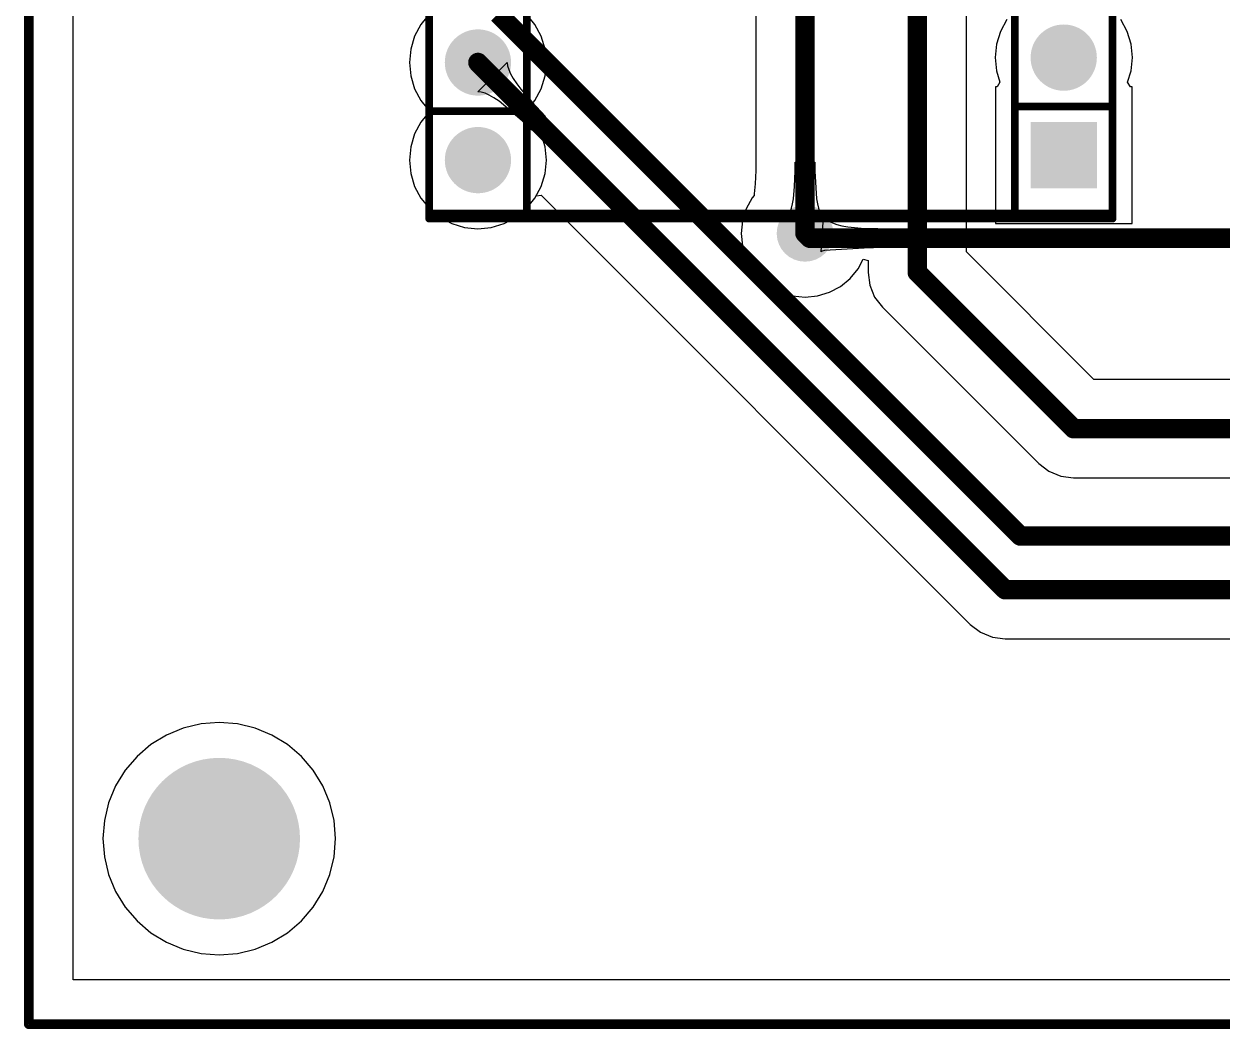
# Model space of a CAD drawing. Header units: millimetres. Extents: x 0 to 140, y 0 to 130.
# Drawn here: x -0.13 to 31.04, y -0.13 to 26.02 of the extents above; entities that cross this region are included whole.
import ezdxf

# ---------------------------------------------------------------- set-up
doc = ezdxf.new("R2010")
doc.units = ezdxf.units.MM
for name, color, linetype in [('BottomLayer', 5, 'Continuous'), ('BottomSolder', 6, 'Continuous'), ('KeepOutLayer', 6, 'Continuous'), ('MultiLayer', 9, 'Continuous'), ('PadHoleLayer', 156, 'Continuous'), ('TopLayer', 1, 'Continuous'), ('TopOverlay', 2, 'Continuous'), ('TopSolder', 216, 'Continuous'), ('ViaHoleLayer', 16, 'Continuous')]:
    doc.layers.add(name, color=color, linetype=linetype)

msp = doc.modelspace()

# ---------------------------------------------------------------- hatches: boundary and pattern name
at = {"layer": 'BottomLayer'}
h = msp.add_hatch(color=5, dxfattribs=at)
edge = h.paths.add_edge_path()
edge.add_arc((26.924, 25.146), 0.76, 0, 360)
h = msp.add_hatch(color=5, dxfattribs=at)
edge = h.paths.add_edge_path()
edge.add_arc((11.684, 25.019), 0.76, 0, 360)
h = msp.add_hatch(color=5, dxfattribs=at)
edge = h.paths.add_edge_path()
edge.add_arc((11.684, 22.479), 0.76, 0, 360)
msp.add_hatch(color=5, dxfattribs=at).paths.add_polyline_path([(26.164, 21.846), (26.164, 23.366), (27.684, 23.366), (27.684, 21.846)])
h = msp.add_hatch(color=5, dxfattribs=at)
edge = h.paths.add_edge_path()
edge.add_arc((20.193, 20.574), 0.635, 0, 360)
h = msp.add_hatch(color=5, dxfattribs=at)
edge = h.paths.add_edge_path()
edge.add_arc((4.953, 4.826), 2, 0, 360)
at = {"layer": 'BottomSolder'}
h = msp.add_hatch(color=6, dxfattribs=at)
edge = h.paths.add_edge_path()
edge.add_arc((11.684, 25.019), 0.862, 0, 360)
h = msp.add_hatch(color=6, dxfattribs=at)
edge = h.paths.add_edge_path()
edge.add_arc((26.924, 25.146), 0.862, 0, 360)
msp.add_hatch(color=6, dxfattribs=at).paths.add_polyline_path([(26.062, 21.744), (26.062, 23.468), (27.786, 23.468), (27.786, 21.744)])
h = msp.add_hatch(color=6, dxfattribs=at)
edge = h.paths.add_edge_path()
edge.add_arc((11.684, 22.479), 0.862, 0, 360)
h = msp.add_hatch(color=6, dxfattribs=at)
edge = h.paths.add_edge_path()
edge.add_arc((20.193, 20.574), 0.737, 0, 360)
h = msp.add_hatch(color=6, dxfattribs=at)
edge = h.paths.add_edge_path()
edge.add_arc((4.953, 4.826), 2.102, 0, 360)
at = {"layer": 'MultiLayer'}
h = msp.add_hatch(color=9, dxfattribs=at)
edge = h.paths.add_edge_path()
edge.add_arc((26.924, 25.146), 0.76, 0, 360)
h = msp.add_hatch(color=9, dxfattribs=at)
edge = h.paths.add_edge_path()
edge.add_arc((11.684, 25.019), 0.76, 0, 360)
h = msp.add_hatch(color=9, dxfattribs=at)
edge = h.paths.add_edge_path()
edge.add_arc((11.684, 22.479), 0.76, 0, 360)
msp.add_hatch(color=9, dxfattribs=at).paths.add_polyline_path([(26.164, 21.846), (26.164, 23.366), (27.684, 23.366), (27.684, 21.846)])
h = msp.add_hatch(color=9, dxfattribs=at)
edge = h.paths.add_edge_path()
edge.add_arc((4.953, 4.826), 2, 0, 360)
at = {"layer": 'PadHoleLayer'}
h = msp.add_hatch(color=156, dxfattribs=at)
edge = h.paths.add_edge_path()
edge.add_arc((26.924, 25.146), 0.51, 0, 360)
h = msp.add_hatch(color=156, dxfattribs=at)
edge = h.paths.add_edge_path()
edge.add_arc((11.684, 25.019), 0.51, 0, 360)
h = msp.add_hatch(color=156, dxfattribs=at)
edge = h.paths.add_edge_path()
edge.add_arc((26.924, 22.606), 0.51, 0, 360)
h = msp.add_hatch(color=156, dxfattribs=at)
edge = h.paths.add_edge_path()
edge.add_arc((11.684, 22.479), 0.51, 0, 360)
h = msp.add_hatch(color=156, dxfattribs=at)
edge = h.paths.add_edge_path()
edge.add_arc((4.953, 4.826), 1.5, 0, 360)
at = {"layer": 'TopLayer'}
h = msp.add_hatch(color=1, dxfattribs=at)
edge = h.paths.add_edge_path()
edge.add_arc((26.924, 25.146), 0.76, 0, 360)
h = msp.add_hatch(color=1, dxfattribs=at)
edge = h.paths.add_edge_path()
edge.add_arc((11.684, 25.019), 0.76, 0, 360)
h = msp.add_hatch(color=1, dxfattribs=at)
edge = h.paths.add_edge_path()
edge.add_arc((11.684, 22.479), 0.76, 0, 360)
msp.add_hatch(color=1, dxfattribs=at).paths.add_polyline_path([(26.164, 21.846), (26.164, 23.366), (27.684, 23.366), (27.684, 21.846)])
h = msp.add_hatch(color=1, dxfattribs=at)
edge = h.paths.add_edge_path()
edge.add_arc((20.193, 20.574), 0.635, 0, 360)
h = msp.add_hatch(color=1, dxfattribs=at)
edge = h.paths.add_edge_path()
edge.add_arc((4.953, 4.826), 2, 0, 360)
at = {"layer": 'TopSolder'}
h = msp.add_hatch(color=216, dxfattribs=at)
edge = h.paths.add_edge_path()
edge.add_arc((11.684, 25.019), 0.862, 0, 360)
h = msp.add_hatch(color=216, dxfattribs=at)
edge = h.paths.add_edge_path()
edge.add_arc((26.924, 25.146), 0.862, 0, 360)
msp.add_hatch(color=216, dxfattribs=at).paths.add_polyline_path([(26.062, 21.744), (26.062, 23.468), (27.786, 23.468), (27.786, 21.744)])
h = msp.add_hatch(color=216, dxfattribs=at)
edge = h.paths.add_edge_path()
edge.add_arc((11.684, 22.479), 0.862, 0, 360)
h = msp.add_hatch(color=216, dxfattribs=at)
edge = h.paths.add_edge_path()
edge.add_arc((20.193, 20.574), 0.737, 0, 360)
h = msp.add_hatch(color=216, dxfattribs=at)
edge = h.paths.add_edge_path()
edge.add_arc((4.953, 4.826), 2.102, 0, 360)
at = {"layer": 'ViaHoleLayer'}
h = msp.add_hatch(color=16, dxfattribs=at)
edge = h.paths.add_edge_path()
edge.add_arc((20.193, 20.574), 0.356, 0, 360)

# ---------------------------------------------------------------- linework, layer by layer
at = {"layer": 'BottomLayer'}
for p, q in [((1.153, 3.556), (1.153, 128.895)), ((18.912, 43.815), (18.912, 22.208)), ((24.395, 20.089), (24.395, 43.792)), ((10.349, 26.192), (10.2, 26.01)), ((13.168, 26.01), (13.019, 26.192)), ((10.2, 26.01), (10.035, 25.702)), ((13.333, 25.702), (13.168, 26.01)), ((25.44, 26.137), (25.275, 25.829)), ((28.573, 25.829), (28.408, 26.137)), ((10.035, 25.702), (9.934, 25.367)), ((13.434, 25.367), (13.333, 25.702)), ((25.275, 25.829), (25.174, 25.494)), ((28.674, 25.494), (28.573, 25.829)), ((9.934, 25.367), (9.899, 25.019)), ((13.469, 25.019), (13.434, 25.367)), ((25.174, 25.494), (25.139, 25.146)), ((28.709, 25.146), (28.674, 25.494)), ((9.899, 25.019), (9.934, 24.671)), ((13.434, 24.671), (13.469, 25.019)), ((25.139, 25.146), (25.174, 24.798)), ((28.674, 24.798), (28.709, 25.146)), ((9.934, 24.671), (10.035, 24.336)), ((13.333, 24.336), (13.434, 24.671)), ((25.174, 24.798), (25.261, 24.509)), ((28.587, 24.509), (28.674, 24.798)), ((10.035, 24.336), (10.2, 24.028)), ((13.168, 24.028), (13.333, 24.336)), ((25.19, 24.382), (25.148, 24.382)), ((25.148, 24.382), (25.148, 20.83)), ((25.261, 24.509), (25.19, 24.382)), ((28.658, 24.382), (28.587, 24.509)), ((28.7, 24.382), (28.658, 24.382)), ((28.7, 20.83), (28.7, 24.382)), ((10.2, 24.028), (10.349, 23.846)), ((13.019, 23.846), (13.168, 24.028)), ((10.349, 23.846), (10.416, 23.749)), ((10.416, 23.749), (10.349, 23.652)), ((12.952, 23.749), (13.019, 23.846)), ((13.019, 23.652), (12.952, 23.749)), ((10.2, 23.47), (10.035, 23.162)), ((10.349, 23.652), (10.2, 23.47)), ((13.168, 23.47), (13.019, 23.652)), ((13.333, 23.162), (13.168, 23.47)), ((10.035, 23.162), (9.934, 22.827)), ((13.434, 22.827), (13.333, 23.162)), ((9.934, 22.827), (9.899, 22.479)), ((13.469, 22.479), (13.434, 22.827)), ((9.899, 22.479), (9.934, 22.131)), ((13.434, 22.131), (13.469, 22.479)), ((9.934, 22.131), (10.035, 21.796)), ((13.333, 21.796), (13.434, 22.131)), ((18.912, 22.208), (18.899, 21.862)), ((19.921, 21.792), (19.937, 22.195)), ((19.937, 22.195), (19.939, 22.426)), ((19.939, 22.426), (20.447, 22.426)), ((20.447, 22.426), (20.449, 22.195)), ((20.449, 22.195), (20.496, 21.471)), ((18.899, 21.862), (18.874, 21.604)), ((10.035, 21.796), (10.2, 21.488)), ((13.168, 21.488), (13.333, 21.796)), ((18.866, 21.56), (18.814, 21.496)), ((18.874, 21.604), (18.866, 21.56)), ((19.89, 21.471), (19.921, 21.792)), ((10.2, 21.488), (10.422, 21.217)), ((10.422, 21.217), (10.693, 20.995)), ((12.675, 20.995), (12.946, 21.217)), ((12.946, 21.217), (13.168, 21.488)), ((18.66, 21.209), (18.566, 20.898)), ((18.814, 21.496), (18.66, 21.209)), ((19.814, 21.141), (19.843, 21.231)), ((19.843, 21.231), (19.869, 21.341)), ((19.869, 21.341), (19.89, 21.471)), ((20.496, 21.471), (20.517, 21.341)), ((20.517, 21.341), (20.543, 21.231)), ((20.543, 21.231), (20.572, 21.141)), ((10.693, 20.995), (11.001, 20.83)), ((12.367, 20.83), (12.675, 20.995)), ((18.566, 20.898), (18.534, 20.574)), ((19.744, 21.023), (19.781, 21.072)), ((20.642, 21.023), (19.744, 21.023)), ((19.781, 21.072), (19.814, 21.141)), ((20.572, 21.141), (20.605, 21.072)), ((20.605, 21.072), (20.642, 21.023)), ((11.001, 20.83), (11.336, 20.729)), ((11.336, 20.729), (11.684, 20.694)), ((11.684, 20.694), (12.032, 20.729)), ((12.032, 20.729), (12.367, 20.83)), ((18.534, 20.574), (18.566, 20.25)), ((25.148, 20.83), (28.7, 20.83)), ((18.566, 20.25), (18.66, 19.939)), ((27.709, 16.775), (24.395, 20.089)), ((18.66, 19.939), (18.814, 19.652)), ((18.814, 19.652), (19.02, 19.401)), ((21.366, 19.401), (21.572, 19.652)), ((21.572, 19.652), (21.706, 19.902)), ((21.706, 19.902), (21.833, 19.871)), ((21.833, 19.871), (21.833, 19.558)), ((19.02, 19.401), (19.271, 19.195)), ((21.115, 19.195), (21.366, 19.401)), ((21.833, 19.558), (21.877, 19.226)), ((19.271, 19.195), (19.558, 19.041)), ((19.558, 19.041), (19.869, 18.947)), ((20.517, 18.947), (20.828, 19.041)), ((20.828, 19.041), (21.115, 19.195)), ((21.877, 19.226), (22.005, 18.918)), ((19.869, 18.947), (20.193, 18.915)), ((20.193, 18.915), (20.517, 18.947)), ((22.005, 18.918), (22.208, 18.652)), ((22.208, 18.652), (26.272, 14.588)), ((35.029, 16.775), (27.709, 16.775)), ((26.272, 14.588), (26.538, 14.385)), ((26.538, 14.385), (26.846, 14.257)), ((26.846, 14.257), (27.178, 14.213)), ((27.178, 14.213), (34.382, 14.213)), ((4.48, 7.814), (4.018, 7.703)), ((4.953, 7.851), (4.48, 7.814)), ((5.426, 7.814), (4.953, 7.851)), ((5.888, 7.703), (5.426, 7.814)), ((3.58, 7.522), (3.175, 7.274)), ((4.018, 7.703), (3.58, 7.522)), ((6.326, 7.522), (5.888, 7.703)), ((6.731, 7.274), (6.326, 7.522)), ((3.175, 7.274), (2.814, 6.965)), ((7.092, 6.965), (6.731, 7.274)), ((2.814, 6.965), (2.505, 6.604)), ((7.401, 6.604), (7.092, 6.965)), ((2.505, 6.604), (2.257, 6.199)), ((7.649, 6.199), (7.401, 6.604)), ((2.257, 6.199), (2.076, 5.761)), ((7.83, 5.761), (7.649, 6.199)), ((2.076, 5.761), (1.965, 5.299)), ((7.941, 5.299), (7.83, 5.761)), ((1.965, 5.299), (1.928, 4.826)), ((7.978, 4.826), (7.941, 5.299)), ((1.928, 4.826), (1.965, 4.353)), ((7.941, 4.353), (7.978, 4.826)), ((1.965, 4.353), (2.076, 3.891)), ((7.83, 3.891), (7.941, 4.353)), ((2.076, 3.891), (2.257, 3.453)), ((7.649, 3.453), (7.83, 3.891)), ((1.153, 1.153), (1.153, 3.556)), ((2.257, 3.453), (2.505, 3.048)), ((7.401, 3.048), (7.649, 3.453)), ((2.505, 3.048), (2.814, 2.687)), ((7.092, 2.687), (7.401, 3.048)), ((2.814, 2.687), (3.175, 2.378)), ((6.731, 2.378), (7.092, 2.687)), ((3.175, 2.378), (3.58, 2.13)), ((6.326, 2.13), (6.731, 2.378)), ((3.58, 2.13), (4.018, 1.949)), ((4.018, 1.949), (4.48, 1.838)), ((5.426, 1.838), (5.888, 1.949)), ((5.888, 1.949), (6.326, 2.13)), ((4.48, 1.838), (4.953, 1.801)), ((4.953, 1.801), (5.426, 1.838)), ((138.928, 1.153), (1.153, 1.153))]:
    msp.add_line(p, q, dxfattribs=at)
at = {"layer": 'BottomLayer', "const_width": 0.508}
for points in [[(23.114, 19.558), (23.114, 44.323)], [(20.193, 20.574), (20.193, 43.815)], [(23.114, 19.558), (27.178, 15.494)], [(27.178, 15.494), (35.029, 15.494)]]:
    msp.add_lwpolyline(points, dxfattribs=at)
at = {"layer": 'BottomLayer', "const_width": 0.254}
for points in [[(20.066, 20.574, 1), (20.32, 20.574, 1)], [(22.987, 19.558, 1), (23.241, 19.558, 1)], [(22.987, 19.558, 1), (23.241, 19.558, 1)], [(27.051, 15.494, 1), (27.305, 15.494, 1)], [(27.051, 15.494, 1), (27.305, 15.494, 1)]]:
    msp.add_lwpolyline(points, format="xyb", close=True, dxfattribs=at)
at = {"layer": 'KeepOutLayer', "const_width": 0.254}
for points in [[(0, 3.556), (0, 130.048)], [(0, 0), (0, 3.556)], [(0, 0), (140.081, 0)]]:
    msp.add_lwpolyline(points, dxfattribs=at)
at = {"layer": 'KeepOutLayer', "const_width": 0.127}
for points in [[(-0.064, 3.556, 1), (0.064, 3.556, 1)], [(-0.064, 3.556, 1), (0.064, 3.556, 1)], [(-0.064, 0, 1), (0.064, 0, 1)], [(-0.064, 0, 1), (0.064, 0, 1)]]:
    msp.add_lwpolyline(points, format="xyb", close=True, dxfattribs=at)
at = {"layer": 'TopLayer'}
for p, q in [((1.153, 3.556), (1.153, 128.895)), ((10.349, 26.192), (10.2, 26.01)), ((10.2, 26.01), (10.035, 25.702)), ((10.035, 25.702), (9.934, 25.367)), ((9.934, 25.367), (9.899, 25.019)), ((9.899, 25.019), (9.934, 24.671)), ((11.684, 24.259), (12.444, 25.019)), ((12.444, 25.019), (12.454, 24.933)), ((9.934, 24.671), (10.035, 24.336)), ((12.454, 24.933), (12.484, 24.835)), ((12.484, 24.835), (12.534, 24.725)), ((12.534, 24.725), (12.604, 24.602)), ((10.035, 24.336), (10.2, 24.028)), ((12.604, 24.602), (12.694, 24.468)), ((12.694, 24.468), (12.804, 24.322)), ((12.804, 24.322), (13.085, 23.994)), ((10.2, 24.028), (10.349, 23.846)), ((11.77, 24.249), (11.684, 24.259)), ((11.868, 24.219), (11.77, 24.249)), ((11.978, 24.169), (11.868, 24.219)), ((12.101, 24.099), (11.978, 24.169)), ((12.235, 24.009), (12.101, 24.099)), ((12.892, 23.448), (12.235, 24.009)), ((10.349, 23.846), (10.416, 23.749)), ((10.416, 23.749), (10.349, 23.652)), ((13.085, 23.994), (13.445, 23.617)), ((10.2, 23.47), (10.035, 23.162)), ((10.349, 23.652), (10.2, 23.47)), ((13.086, 23.258), (12.892, 23.448)), ((13.445, 23.617), (13.086, 23.258)), ((10.035, 23.162), (9.934, 22.827)), ((9.934, 22.827), (9.899, 22.479)), ((9.899, 22.479), (9.934, 22.131)), ((9.934, 22.131), (10.035, 21.796)), ((10.035, 21.796), (10.2, 21.488)), ((13.168, 21.488), (13.2, 21.547)), ((13.2, 21.547), (13.325, 21.566)), ((13.325, 21.566), (24.494, 10.397)), ((10.2, 21.488), (10.422, 21.217)), ((10.422, 21.217), (10.693, 20.995)), ((12.675, 20.995), (12.946, 21.217)), ((12.946, 21.217), (13.168, 21.488)), ((10.693, 20.995), (11.001, 20.83)), ((12.367, 20.83), (12.675, 20.995)), ((20.61, 20.095), (20.67, 20.993)), ((20.67, 20.993), (20.73, 20.938)), ((20.73, 20.938), (20.809, 20.888)), ((20.809, 20.888), (20.905, 20.844)), ((11.001, 20.83), (11.336, 20.729)), ((11.336, 20.729), (11.684, 20.694)), ((11.684, 20.694), (12.032, 20.729)), ((12.032, 20.729), (12.367, 20.83)), ((20.905, 20.844), (21.02, 20.806)), ((21.02, 20.806), (21.152, 20.774)), ((21.152, 20.774), (21.303, 20.748)), ((21.303, 20.748), (21.658, 20.713)), ((21.658, 20.713), (21.863, 20.704)), ((21.863, 20.704), (22.085, 20.701)), ((22.085, 20.701), (21.971, 20.193)), ((20.643, 20.113), (20.61, 20.095)), ((20.7, 20.13), (20.643, 20.113)), ((21.733, 20.192), (20.7, 20.13)), ((21.971, 20.193), (21.733, 20.192)), ((24.494, 10.397), (24.76, 10.194)), ((24.76, 10.194), (25.068, 10.066)), ((25.068, 10.066), (25.4, 10.022)), ((25.4, 10.022), (35.21, 10.022)), ((4.48, 7.814), (4.018, 7.703)), ((4.953, 7.851), (4.48, 7.814)), ((5.426, 7.814), (4.953, 7.851)), ((5.888, 7.703), (5.426, 7.814)), ((3.58, 7.522), (3.175, 7.274)), ((4.018, 7.703), (3.58, 7.522)), ((6.326, 7.522), (5.888, 7.703)), ((6.731, 7.274), (6.326, 7.522)), ((3.175, 7.274), (2.814, 6.965)), ((7.092, 6.965), (6.731, 7.274)), ((2.814, 6.965), (2.505, 6.604)), ((7.401, 6.604), (7.092, 6.965)), ((2.505, 6.604), (2.257, 6.199)), ((7.649, 6.199), (7.401, 6.604)), ((2.257, 6.199), (2.076, 5.761)), ((7.83, 5.761), (7.649, 6.199)), ((2.076, 5.761), (1.965, 5.299)), ((7.941, 5.299), (7.83, 5.761)), ((1.965, 5.299), (1.928, 4.826)), ((7.978, 4.826), (7.941, 5.299)), ((1.928, 4.826), (1.965, 4.353)), ((7.941, 4.353), (7.978, 4.826)), ((1.965, 4.353), (2.076, 3.891)), ((7.83, 3.891), (7.941, 4.353)), ((2.076, 3.891), (2.257, 3.453)), ((7.649, 3.453), (7.83, 3.891)), ((1.153, 1.153), (1.153, 3.556)), ((2.257, 3.453), (2.505, 3.048)), ((7.401, 3.048), (7.649, 3.453)), ((2.505, 3.048), (2.814, 2.687)), ((7.092, 2.687), (7.401, 3.048)), ((2.814, 2.687), (3.175, 2.378)), ((6.731, 2.378), (7.092, 2.687)), ((3.175, 2.378), (3.58, 2.13)), ((6.326, 2.13), (6.731, 2.378)), ((3.58, 2.13), (4.018, 1.949)), ((4.018, 1.949), (4.48, 1.838)), ((5.426, 1.838), (5.888, 1.949)), ((5.888, 1.949), (6.326, 2.13)), ((4.48, 1.838), (4.953, 1.801)), ((4.953, 1.801), (5.426, 1.838)), ((138.928, 1.153), (1.153, 1.153))]:
    msp.add_line(p, q, dxfattribs=at)
at = {"layer": 'TopLayer', "const_width": 0.508}
for points in [[(12.209, 26.287), (12.952, 25.544)], [(12.952, 25.544), (12.952, 25.544)], [(12.952, 25.544), (25.796, 12.7)], [(11.684, 25.019), (25.4, 11.303)], [(20.193, 20.574), (20.32, 20.447)], [(20.32, 20.447), (36.173, 20.447)], [(25.796, 12.7), (118.828, 12.7)], [(25.4, 11.303), (119.463, 11.303)]]:
    msp.add_lwpolyline(points, dxfattribs=at)
at = {"layer": 'TopLayer', "const_width": 0.254}
for points in [[(12.825, 25.544, 1), (13.079, 25.544, 1)], [(12.825, 25.544, 1), (13.079, 25.544, 1)], [(12.825, 25.544, 1), (13.079, 25.544, 1)], [(12.825, 25.544, 1), (13.079, 25.544, 1)], [(11.557, 25.019, 1), (11.811, 25.019, 1)], [(20.066, 20.574, 1), (20.32, 20.574, 1)], [(20.193, 20.447, 1), (20.447, 20.447, 1)], [(20.193, 20.447, 1), (20.447, 20.447, 1)], [(25.669, 12.7, 1), (25.923, 12.7, 1)], [(25.669, 12.7, 1), (25.923, 12.7, 1)], [(25.273, 11.303, 1), (25.527, 11.303, 1)], [(25.273, 11.303, 1), (25.527, 11.303, 1)]]:
    msp.add_lwpolyline(points, format="xyb", close=True, dxfattribs=at)
at = {"layer": 'TopOverlay', "const_width": 0.2}
for points in [[(25.654, 21.086), (25.654, 34.286)], [(28.194, 21.086), (28.194, 34.286)], [(10.414, 20.959), (10.414, 34.159)], [(12.954, 20.959), (12.954, 34.159)], [(10.414, 23.749), (12.954, 23.749)], [(25.654, 23.876), (28.194, 23.876)], [(28.194, 20.959), (28.194, 21.336)], [(10.414, 21.086), (26.162, 21.086)], [(10.414, 20.959), (10.414, 21.086)], [(10.414, 20.959), (12.954, 20.959)], [(11.938, 20.959), (28.194, 20.959)], [(25.654, 21.086), (28.194, 21.086)]]:
    msp.add_lwpolyline(points, dxfattribs=at)
at = {"layer": 'TopOverlay', "const_width": 0.1}
for points in [[(10.364, 23.749, 1), (10.464, 23.749, 1)], [(12.904, 23.749, 1), (13.004, 23.749, 1)], [(25.604, 23.876, 1), (25.704, 23.876, 1)], [(28.144, 23.876, 1), (28.244, 23.876, 1)], [(28.144, 21.336, 1), (28.244, 21.336, 1)], [(10.364, 21.086, 1), (10.464, 21.086, 1)], [(10.364, 21.086, 1), (10.464, 21.086, 1)], [(10.364, 20.959, 1), (10.464, 20.959, 1)], [(10.364, 20.959, 1), (10.464, 20.959, 1)], [(10.364, 20.959, 1), (10.464, 20.959, 1)], [(11.888, 20.959, 1), (11.988, 20.959, 1)], [(12.904, 20.959, 1), (13.004, 20.959, 1)], [(12.904, 20.959, 1), (13.004, 20.959, 1)], [(25.604, 21.086, 1), (25.704, 21.086, 1)], [(25.604, 21.086, 1), (25.704, 21.086, 1)], [(26.112, 21.086, 1), (26.212, 21.086, 1)], [(28.144, 21.086, 1), (28.244, 21.086, 1)], [(28.144, 21.086, 1), (28.244, 21.086, 1)], [(28.144, 20.959, 1), (28.244, 20.959, 1)], [(28.144, 20.959, 1), (28.244, 20.959, 1)]]:
    msp.add_lwpolyline(points, format="xyb", close=True, dxfattribs=at)

doc.saveas('drawing.dxf')
